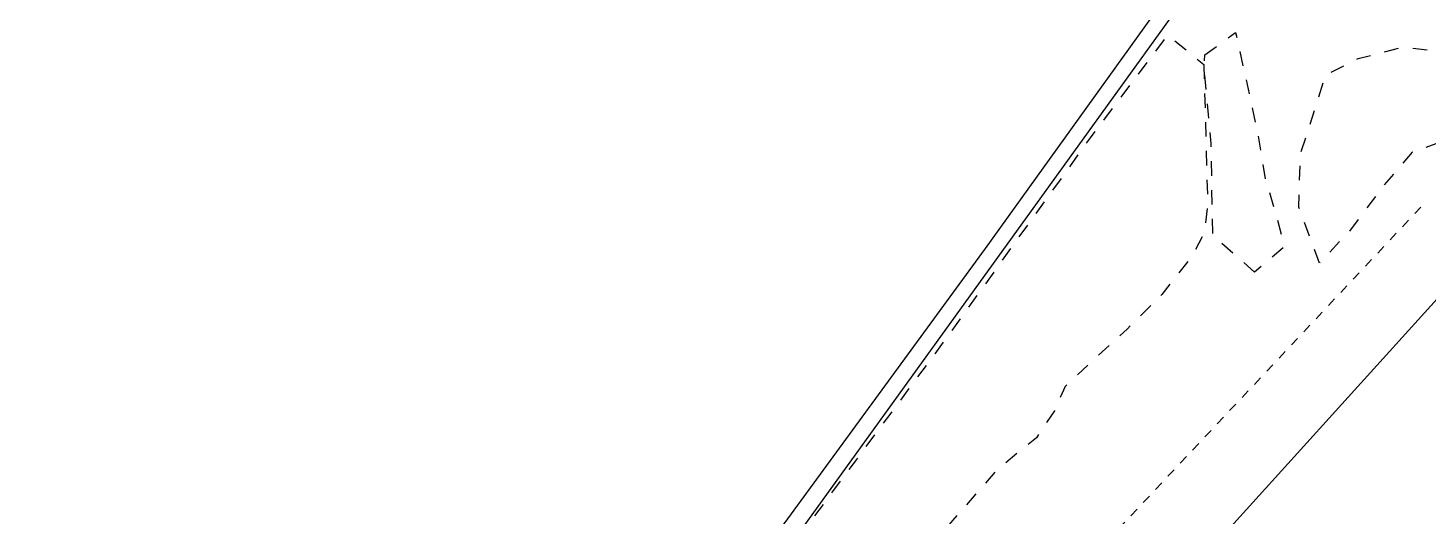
# Model space of a CAD drawing. Extents: x 421500 to 422711, y 436000 to 437000.
# Drawn here: x 422119.8 to 422197.5, y 436712.8 to 436739.8 of the extents above; entities that cross this region are included whole.
import ezdxf

# ---------------------------------------------------------------- set-up
doc = ezdxf.new("R2010")
doc.units = 0
doc.linetypes.add('716709-ExBase$0$BLIP', pattern=[1, 0.5, -0.5])
doc.linetypes.add('716709-ExBase$0$OS-LANDFORM', pattern=[1.6, 0.8, -0.8])
for name, color, linetype in [('716709-ExBase$0$OS-Join', 8, 'Continuous'), ('716709-ExBase$0$OS-JoinV', 8, '716709-ExBase$0$BLIP'), ('716709-ExBase$0$OS-LINE_0030_OBSTRUCTING_FEAT', 8, 'Continuous'), ('716709-ExBase$0$OS-LINE_0374_TOP_OF_SLOPE', 8, '716709-ExBase$0$OS-LANDFORM'), ('716709-ExBase$0$OS-LINE_0376_BOT_SLOPE_CLIFF', 8, '716709-ExBase$0$OS-LANDFORM')]:
    doc.layers.add(name, color=color, linetype=linetype)

msp = doc.modelspace()

# ---------------------------------------------------------------- linework, layer by layer
at = {"layer": '716709-ExBase$0$OS-Join', "flags": 128}
msp.add_lwpolyline([(422184.754, 436710.189), (422200.62, 436727.73)], dxfattribs=at)
at = {"layer": '716709-ExBase$0$OS-JoinV', "flags": 128}
msp.add_lwpolyline([(422178.943, 436710.582), (422197.35, 436730.2)], dxfattribs=at)
at = {"layer": '716709-ExBase$0$OS-LINE_0030_OBSTRUCTING_FEAT', "flags": 128}
for points in [[(422189.76, 436751.07), (422172.9, 436727.6), (422153.15, 436700.55), (422132.95, 436672.7), (422123.15, 436661.65), (422105.05, 436644.45)], [(422190.22, 436750.18), (422158.6, 436706.3), (422138.95, 436679.25), (422138.55, 436678.85)]]:
    msp.add_lwpolyline(points, dxfattribs=at)
at = {"layer": '716709-ExBase$0$OS-LINE_0374_TOP_OF_SLOPE', "flags": 128}
for points in [[(422187.85, 436726.3), (422185.53, 436728.33), (422185.44, 436733.44), (422185.05, 436737.81), (422185.1, 436738.35)], [(422185.04, 436737.82), (422185.25, 436730), (422185.05, 436728.45), (422184.4, 436727.2), (422182.7, 436725.05), (422180.8, 436723.15), (422179.05, 436721.55), (422177.35, 436719.95), (422176.75, 436718.6), (422175.75, 436717.1), (422173.55, 436715.3), (422171.1, 436712.5), (422169.25, 436710.25), (422166.7, 436707.9), (422164.7, 436705.85), (422161.3, 436701.3), (422156.55, 436696.3), (422144.45, 436683), (422141.3, 436678.95), (422139.55, 436677.35), (422138.2, 436676.35), (422136.48, 436674.27)], [(422199.7, 436733.65), (422198.15, 436733.5), (422196.6, 436732.95), (422195, 436731.1), (422193.1, 436728.55), (422191.45, 436726.8)]]:
    msp.add_lwpolyline(points, dxfattribs=at)
at = {"layer": '716709-ExBase$0$OS-LINE_0376_BOT_SLOPE_CLIFF', "flags": 128}
for points in [[(422136.48, 436674.27), (422135.65, 436675.2), (422138.25, 436678.2), (422142.2, 436683.35), (422148.05, 436691.7), (422155, 436700.9), (422161.9, 436710.65), (422170.75, 436722.6), (422178.75, 436733.75), (422183.05, 436739.45), (422185.04, 436737.82)], [(422185.1, 436738.35), (422186.8, 436739.6), (422188.05, 436733.9), (422188.45, 436731.45), (422189.1, 436729.3), (422189.5, 436727.7), (422187.85, 436726.3)], [(422191.45, 436726.8), (422190.3, 436729.9), (422190.4, 436732.85), (422191.8, 436737.25), (422193.6, 436738.15), (422196.15, 436738.8), (422198.4, 436738.5), (422201.05, 436738.15), (422199.7, 436733.65)]]:
    msp.add_lwpolyline(points, dxfattribs=at)

doc.saveas('drawing.dxf')
